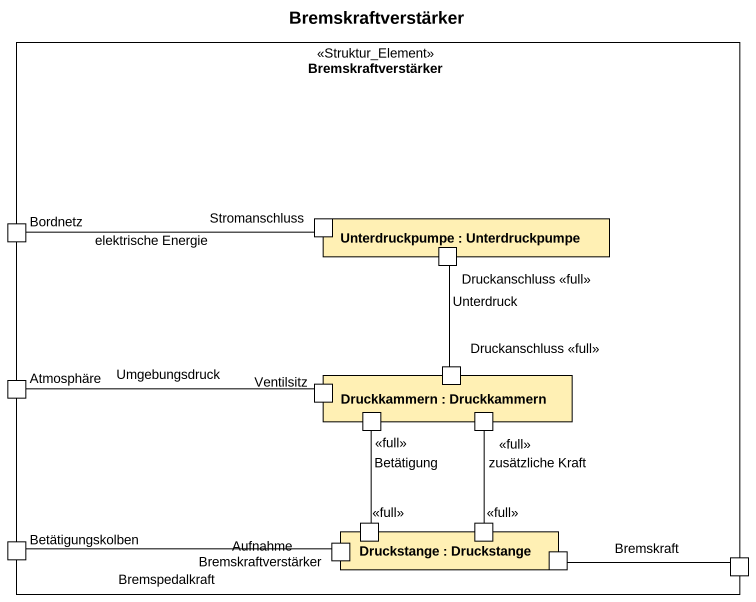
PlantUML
@startuml
title Bremskraftverstärker
rectangle Bremskraftverstärker <<Struktur_Element>> {
  port Bordnetz
  rectangle "Unterdruckpumpe : Unterdruckpumpe" as Unterdruckpumpe #FFF0B4 {
    port Stromanschluss
    port "Druckanschluss <<full>>" as Druckanschluss_full
  }
  port Atmosphäre
  rectangle "Druckkammern : Druckkammern" as Druckkammern #FFF0B4 {
    port Ventilsitz
    port "Druckanschluss <<full>>" as Druckanschluss_full_2
    port "<<full>>" as full
    port "<<full>>" as full_2
  }
  port Betätigungskolben
  rectangle "Druckstange : Druckstange" as Druckstange #FFF0B4 {
    port "Aufnahme Bremskraftverstärker" as Aufnahme
    port "<<full>>" as full_3
    port "<<full>>" as full_4
    port " " as port1
  }
  port " " as port2
}
Bordnetz -right- Stromanschluss : elektrische Energie
Druckanschluss_full -- Druckanschluss_full_2 : Unterdruck
Atmosphäre -right- Ventilsitz : Umgebungsdruck
Betätigungskolben -right- Aufnahme : Bremspedalkraft
full_3 -up- full : Betätigung
full_4 -up- full_2 : zusätzliche Kraft
port1 -right- port2 : Bremskraft
@enduml
